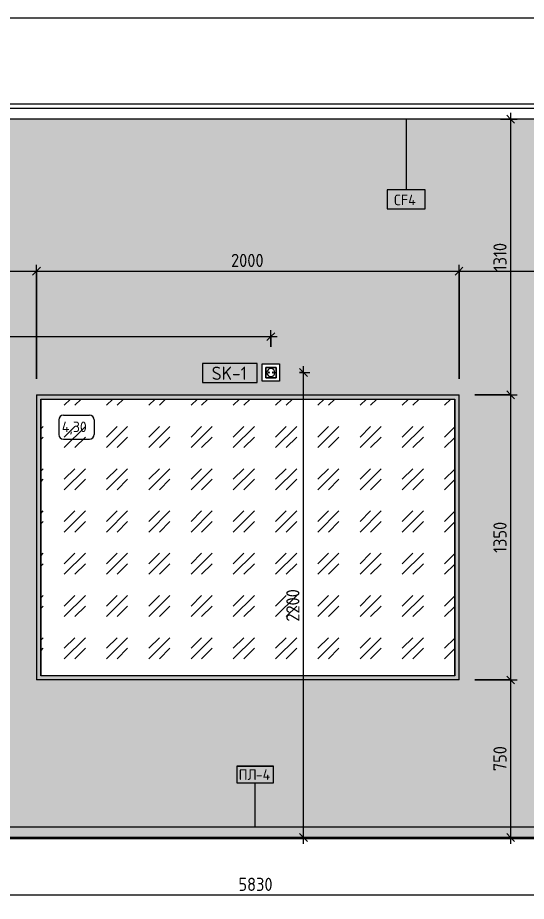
# Model space of a CAD drawing. Header units: millimetres. Extents: x 97900 to 162318, y -1987 to 22028.
# Drawn here: x 156820 to 159227, y 8097 to 12280 of the extents above; entities that cross this region are included whole.
import ezdxf

# ---------------------------------------------------------------- set-up
doc = ezdxf.new("R2010")
doc.units = ezdxf.units.MM
for name, color, linetype, lineweight in [('A-ANNO-DIMS', 7, 'Continuous', 9), ('A-ANNO-DIMS-25', 7, 'Continuous', 9), ('A-CLNG-IDEN', 7, 'Continuous', 9), ('A-DETL', 7, 'Continuous', 9), ('A-FLOR', 7, 'Continuous', 9), ('A-GENM', 7, 'Continuous', 9), ('A-GENM-IDEN', 7, 'Continuous', 9), ('A-WALL-PATT', 7, 'Continuous', 9), ('E-ELEC-EQPM', 7, 'Continuous', 9), ('E-ELEC-FIXT-IDEN', 7, 'Continuous', 9), ('I-FURN', 7, 'Continuous', 9), ('I-FURN-IDEN', 7, 'Continuous', 9), ('I-WALL', 7, 'Continuous', 9), ('Электрические приборы', 7, 'Continuous', 9)]:
    doc.layers.add(name, color=color, linetype=linetype, lineweight=lineweight)
doc.layers.add('I-FURN-13', color=7, linetype='Continuous', lineweight=9, true_color=0x303030, transparency=0.7)
doc.layers.add('I-FURN-5', color=7, linetype='Continuous', lineweight=9, true_color=0xc0c0c0)
doc.layers.add('Розетки', color=7, linetype='Continuous', lineweight=9, true_color=0xff1e23)
doc.styles.add('GOST Common_5', font='GOST_Common.ttf', dxfattribs={"height": 50})
doc.styles.add('GOST Common_7', font='GOST_Common.ttf', dxfattribs={"height": 62.5})
doc.styles.add('ISOCPEUR_2', font='isocpeur.ttf', dxfattribs={"width": 0.9, "height": 62.5})
doc.dimstyles.new('ISO-2_5_0_9К_БОЛЬШОЙ_1', dxfattribs={"dimscale": 304.8, "dimtxt": 62.248823, "dimasz": 0.123031, "dimexe": 0.098425, "dimexo": 0.246063, "dimgap": 0, "dimtad": 1, "dimdec": 0, "dimrnd": 10, "dimzin": 0, "dimdsep": 46, "dimtxsty": 'ISOCPEUR_2', "dimblk1": 'OBLIQUE', "dimblk2": 'OBLIQUE', "dimsah": 1, "dimcen": 0.09, "dimdle": 0.098425, "dimazin": 0, "dimtfac": 1, "dimtdec": 4, "dimtix": 1, "dimtmove": 0, "dimatfit": 3, "dimfxl": 1, "dimtvp": 1, "dimtolj": 1, "dimtzin": 0, "dimarcsym": 2})

# ---------------------------------------------------------------- blocks, each defined once
blk = doc.blocks.new('Зеркало обычное - 4_30-29820947-Развертка 3_35-4')
at = {"layer": 'I-FURN'}
h = blk.add_hatch(dxfattribs=at)
h.set_pattern_fill('FP_23', color=256, style=0, pattern_type=2)
h.set_pattern_definition([(45, (-18559.6, 8445), (-199.9995, 0), [141.421, -141.421]), (45, (-18509.6, 8445), (-199.9995, 0), [70.711, -212.132]), (45, (-18559.6, 8495), (-199.9995, 0), [70.711, -212.132])])
h.paths.add_polyline_path([(-18980, 9165), (-17020, 9165), (-17020, 10475), (-18980, 10475), (-18980, 9366.2)])
at = {"layer": 'I-FURN-13'}
h = blk.add_hatch(color=256, dxfattribs=at)
h.paths.add_polyline_path([(-19000, 9145), (-17000, 9145), (-17000, 10495), (-19000, 10495), (-19000, 9165)])
h.paths.add_polyline_path([(-18790.7, 9165), (-18980, 9165), (-18980, 10475), (-17020, 10475), (-17020, 9165), (-18318.8, 9165)])
at = {"layer": 'I-FURN-5'}
for p, q in [((-19000, 10495), (-17000, 10495)), ((-19000, 10495), (-19000, 9145)), ((-18980, 10475), (-17020, 10475)), ((-18980, 10475), (-18980, 9165)), ((-18980, 10475), (-17020, 10475)), ((-18980, 9165), (-18980, 10475)), ((-17020, 9165), (-17020, 10475)), ((-17020, 10475), (-17020, 9165)), ((-17000, 9145), (-17000, 10495)), ((-17020, 9165), (-18980, 9165)), ((-17020, 9165), (-18980, 9165)), ((-17000, 9145), (-19000, 9145))]:
    blk.add_line(p, q, dxfattribs=at)
blk = doc.blocks.new('Плинтус - Плинтус светлый _сад_-33412405-Развертка 3_35-4')
at = {"layer": 'A-GENM'}
h = blk.add_hatch(color=256, dxfattribs=at)
h.paths.add_polyline_path([(-15050, 8400), (-15035, 8400), (-15035, 8450), (-16134.5, 8450), (-16134.5, 8400), (-15487.4, 8400)])
h.paths.add_polyline_path([(-20678.3, 8400), (-16154.5, 8400), (-16154.5, 8450), (-20864, 8450), (-20864, 8400)])
blk.add_line((-20864, 8450), (-16154.5, 8450), dxfattribs=at)
blk = doc.blocks.new('Роз - p220-V36-Развертка 3_35-4')
at = {"layer": 'Розетки'}
for p, q in [((-17914.9, 10575.5), (-17914.9, 10624.5)), ((-17914.9, 10624.5), (-17865.9, 10624.5)), ((-17865.9, 10624.5), (-17865.9, 10575.5)), ((-17865.9, 10575.5), (-17914.9, 10575.5))]:
    blk.add_line(p, q, dxfattribs=at)
for centre, radius, start, end in [((-17890.4, 10600), 19, 0, 180), ((-17890.4, 10600), 19, 180, 0), ((-17899.9, 10600), 2.5, 0, 180), ((-17899.9, 10600), 2.5, 180, 0), ((-17880.9, 10600), 2.5, 0, 180), ((-17880.9, 10600), 2.5, 180, 0)]:
    blk.add_arc(centre, radius, start, end, dxfattribs=at)
blk = doc.blocks.new('Рамки - Рамка х1-27334609-Развертка 3_35-4')
at = {"layer": 'E-ELEC-EQPM'}
for p, q in [((-17931.4, 10559), (-17931.4, 10641)), ((-17931.4, 10641), (-17849.4, 10641)), ((-17914.9, 10624.5), (-17914.9, 10575.5)), ((-17865.9, 10624.5), (-17914.9, 10624.5)), ((-17865.9, 10575.5), (-17865.9, 10624.5)), ((-17849.4, 10641), (-17849.4, 10559)), ((-17849.4, 10559), (-17931.4, 10559)), ((-17914.9, 10575.5), (-17865.9, 10575.5))]:
    blk.add_line(p, q, dxfattribs=at)
blk = doc.blocks.new('DIMBLOCK68-Развертка 3_35-4')
at = {"layer": 'A-ANNO-DIMS-25'}
for p, q in [((154779.4, 10721.6), (154779.4, 10800.1)), ((158018, 10721.6), (158018, 10800.1)), ((154749.4, 10770.1), (158048, 10770.1)), ((154779.4, 10770.1), (154779.4, 10721.6)), ((158018, 10770.1), (158018, 10721.6))]:
    blk.add_line(p, q, dxfattribs=at)
at = {"layer": 'A-ANNO-DIMS-25', "lineweight": 20}
for p, q in [((154779.4, 10770.1), (154760.7, 10751.3)), ((154779.4, 10770.1), (154798.2, 10788.8)), ((158018, 10770.1), (157999.3, 10751.3)), ((158018, 10770.1), (158036.8, 10788.8))]:
    blk.add_line(p, q, dxfattribs=at)
at = {"layer": 'A-ANNO-DIMS-25', "color": 0, "insert": (156316.7, 10851.7), "char_height": 62.5, "width": 196.802, "attachment_point": 1, "line_spacing_factor": 1.149209, "style": 'ISOCPEUR_2'}
blk.add_mtext('3240', dxfattribs=at)
blk = doc.blocks.new('_Oblique')
at = {"color": 0, "linetype": 'ByBlock', "lineweight": -2}
blk.add_line((-0.5, -0.5), (0.5, 0.5), dxfattribs=at)
blk = doc.blocks.new('DIMBLOCK69-Развертка 3_35-4')
at = {"layer": 'A-ANNO-DIMS-25'}
for p, q in [((158172.2, 8370), (158172.2, 10630)), ((158153, 10600), (158202.2, 10600)), ((158172.2, 10600), (158153, 10600)), ((158220.7, 8400), (158142.2, 8400)), ((158172.2, 8400), (158220.7, 8400))]:
    blk.add_line(p, q, dxfattribs=at)
at = {"layer": 'A-ANNO-DIMS-25', "lineweight": 20}
for p, q in [((158172.2, 10600), (158153.5, 10618.8)), ((158172.2, 10600), (158191, 10581.2)), ((158172.2, 8400), (158153.5, 8418.7)), ((158172.2, 8400), (158191, 8381.2))]:
    blk.add_line(p, q, dxfattribs=at)
at = {"layer": 'A-ANNO-DIMS-25', "color": 0, "insert": (158090.6, 9421), "char_height": 62.5, "width": 189.619, "attachment_point": 1, "rotation": 90, "line_spacing_factor": 1.149209, "style": 'ISOCPEUR_2'}
blk.add_mtext('2200', dxfattribs=at)
blk = doc.blocks.new('DIMBLOCK70-Развертка 3_35-4')
at = {"layer": 'A-ANNO-DIMS-25'}
for p, q in [((154779.4, 11032), (154779.4, 11110.5)), ((156908.4, 10570), (156908.4, 11110.5)), ((154749.4, 11080.5), (156908.4, 11080.5)), ((154779.4, 11080.5), (154779.4, 11032)), ((156908.4, 11080.5), (156908.4, 10570))]:
    blk.add_line(p, q, dxfattribs=at)
at = {"layer": 'A-ANNO-DIMS-25', "lineweight": 20}
for p, q in [((154779.4, 11080.5), (154798.2, 11099.3)), ((156908.4, 11080.5), (156927.2, 11099.3)), ((154779.4, 11080.5), (154760.7, 11061.8)), ((156908.4, 11080.5), (156889.7, 11061.8))]:
    blk.add_line(p, q, dxfattribs=at)
at = {"layer": 'A-ANNO-DIMS-25', "color": 0, "insert": (155770.3, 11162.2), "char_height": 62.5, "width": 176.691, "attachment_point": 1, "line_spacing_factor": 1.149209, "style": 'ISOCPEUR_2'}
blk.add_mtext('2130', dxfattribs=at)
blk = doc.blocks.new('DIMBLOCK71-Развертка 3_35-4')
at = {"layer": 'A-ANNO-DIMS-25'}
for p, q in [((156908.4, 10570), (156908.4, 11110.5)), ((158908.4, 10570), (158908.4, 11110.5)), ((156908.4, 11080.5), (158908.4, 11080.5)), ((156908.4, 11080.5), (156908.4, 10570)), ((158908.4, 11080.5), (158908.4, 10570))]:
    blk.add_line(p, q, dxfattribs=at)
at = {"layer": 'A-ANNO-DIMS-25', "lineweight": 20}
for p, q in [((156908.4, 11080.5), (156927.2, 11099.3)), ((158908.4, 11080.5), (158927.2, 11099.3)), ((156908.4, 11080.5), (156889.7, 11061.8)), ((158908.4, 11080.5), (158889.7, 11061.8))]:
    blk.add_line(p, q, dxfattribs=at)
at = {"layer": 'A-ANNO-DIMS-25', "color": 0, "insert": (157829.4, 11162.2), "char_height": 62.5, "width": 189.619, "attachment_point": 1, "line_spacing_factor": 1.149209, "style": 'ISOCPEUR_2'}
blk.add_mtext('2000', dxfattribs=at)
blk = doc.blocks.new('DIMBLOCK72-Развертка 3_35-4')
at = {"layer": 'A-ANNO-DIMS-25'}
for p, q in [((158908.4, 10570), (158908.4, 11110.5)), ((161757.4, 11032), (161757.4, 11110.5)), ((158908.4, 11080.5), (161787.4, 11080.5)), ((158908.4, 11080.5), (158908.4, 10570)), ((161757.4, 11080.5), (161757.4, 11032))]:
    blk.add_line(p, q, dxfattribs=at)
at = {"layer": 'A-ANNO-DIMS-25', "lineweight": 20}
for p, q in [((158908.4, 11080.5), (158927.2, 11099.3)), ((161757.4, 11080.5), (161776.2, 11099.3)), ((158908.4, 11080.5), (158889.7, 11061.8)), ((161757.4, 11080.5), (161738.7, 11061.8))]:
    blk.add_line(p, q, dxfattribs=at)
at = {"layer": 'A-ANNO-DIMS-25', "color": 0, "insert": (160253.9, 11162.2), "char_height": 62.5, "width": 189.619, "attachment_point": 1, "line_spacing_factor": 1.149209, "style": 'ISOCPEUR_2'}
blk.add_mtext('2850', dxfattribs=at)
blk = doc.blocks.new('DIMBLOCK73-Развертка 3_35-4')
at = {"layer": 'A-ANNO-DIMS-25'}
for p, q in [((159104.4, 11800), (159182.9, 11800)), ((159152.9, 11800), (159104.4, 11800)), ((159152.9, 11830), (159152.9, 10495)), ((158983.4, 10495), (159182.9, 10495)), ((159152.9, 10495), (158983.4, 10495))]:
    blk.add_line(p, q, dxfattribs=at)
at = {"layer": 'A-ANNO-DIMS-25', "lineweight": 20}
for p, q in [((159152.9, 11800), (159134.1, 11818.8)), ((159152.9, 11800), (159171.6, 11781.2)), ((159152.9, 10495), (159134.1, 10513.7)), ((159152.9, 10495), (159171.6, 10476.2))]:
    blk.add_line(p, q, dxfattribs=at)
at = {"layer": 'A-ANNO-DIMS-25', "color": 0, "insert": (159071.2, 11079.3), "char_height": 62.5, "width": 163.762, "attachment_point": 1, "rotation": 90, "line_spacing_factor": 1.149209, "style": 'ISOCPEUR_2'}
blk.add_mtext('1310', dxfattribs=at)
blk = doc.blocks.new('DIMBLOCK74-Развертка 3_35-4')
at = {"layer": 'A-ANNO-DIMS-25', "lineweight": 20}
for p, q in [((159152.9, 10495), (159134.1, 10513.7)), ((159152.9, 10495), (159171.6, 10476.2)), ((159152.9, 9145), (159134.1, 9163.7)), ((159152.9, 9145), (159171.6, 9126.2))]:
    blk.add_line(p, q, dxfattribs=at)
at = {"layer": 'A-ANNO-DIMS-25'}
for p, q in [((158983.4, 10495), (159182.9, 10495)), ((159152.9, 10495), (158983.4, 10495)), ((159152.9, 10495), (159152.9, 9145)), ((158983.4, 9145), (159182.9, 9145)), ((159152.9, 9145), (158983.4, 9145))]:
    blk.add_line(p, q, dxfattribs=at)
at = {"layer": 'A-ANNO-DIMS-25', "color": 0, "insert": (159071.2, 9746.4), "char_height": 62.5, "width": 176.691, "attachment_point": 1, "rotation": 90, "line_spacing_factor": 1.149209, "style": 'ISOCPEUR_2'}
blk.add_mtext('1350', dxfattribs=at)
blk = doc.blocks.new('DIMBLOCK75-Развертка 3_35-4')
at = {"layer": 'A-ANNO-DIMS-25', "lineweight": 20}
for p, q in [((159152.9, 9145), (159134.1, 9163.7)), ((159152.9, 9145), (159171.6, 9126.2)), ((159152.9, 8400), (159134.1, 8418.7)), ((159152.9, 8400), (159171.6, 8381.2))]:
    blk.add_line(p, q, dxfattribs=at)
at = {"layer": 'A-ANNO-DIMS-25'}
for p, q in [((158983.4, 9145), (159182.9, 9145)), ((159152.9, 9145), (158983.4, 9145)), ((159152.9, 9145), (159152.9, 8370)), ((159104.4, 8400), (159182.9, 8400)), ((159152.9, 8400), (159104.4, 8400))]:
    blk.add_line(p, q, dxfattribs=at)
at = {"layer": 'A-ANNO-DIMS-25', "color": 0, "insert": (159071.2, 8713.2), "char_height": 62.5, "width": 142.215, "attachment_point": 1, "rotation": 90, "line_spacing_factor": 1.149209, "style": 'ISOCPEUR_2'}
blk.add_mtext('750', dxfattribs=at)
blk = doc.blocks.new('М_потолков - Марка_ Имя типа-25382930-Развертка 3_35-4')
at = {"layer": 'A-CLNG-IDEN'}
for p, q in [((-17159.4, 11464.4), (-17340.6, 11464.4)), ((-17340.6, 11464.4), (-17340.6, 11375)), ((-17159.4, 11375), (-17159.4, 11464.4)), ((-17340.6, 11375), (-17159.4, 11375))]:
    blk.add_line(p, q, dxfattribs=at)
blk = doc.blocks.new('Mark Reiling - Mark Reiling-26174330-Развертка 3_35-4')
at = {"layer": 'A-GENM-IDEN'}
for p, q in [((-18051.2, 8736.9), (-18051.2, 8658.1)), ((-18051.2, 8736.9), (-17877.8, 8736.9)), ((-17877.8, 8736.9), (-18051.2, 8736.9)), ((-18051.2, 8736.9), (-18051.2, 8658.1)), ((-17877.8, 8658.1), (-17877.8, 8736.9)), ((-17877.8, 8658.1), (-17877.8, 8736.9)), ((-18051.2, 8658.1), (-17877.8, 8658.1)), ((-18051.2, 8658.1), (-17877.8, 8658.1))]:
    blk.add_line(p, q, dxfattribs=at)
blk = doc.blocks.new('М_силовых электроприборов_РАЗВЕРТКИ - Типоразмер_примечание-27444908-Развертка 3_35-4')
at = {"layer": 'E-ELEC-FIXT-IDEN'}
for p, q in [((-20318, 10135.3), (-20576.4, 10135.3)), ((-20576.4, 10135.3), (-20576.4, 10045.2)), ((-20318, 10045.2), (-20318, 10135.3)), ((-20576.4, 10045.2), (-20318, 10045.2))]:
    blk.add_line(p, q, dxfattribs=at)
blk = doc.blocks.new('Марка_Мебель - В прямоуг_Balcon_Марка-25523697-Развертка 3_35-4')
at = {"layer": 'I-FURN-IDEN'}
for p, q in [((-18894.7, 10376), (-18894.7, 10306.9)), ((-18872.2, 10398.5), (-18749.5, 10398.5)), ((-18727, 10376), (-18727, 10307.1)), ((-18872.4, 10284.6), (-18749.5, 10284.6))]:
    blk.add_line(p, q, dxfattribs=at)
for centre, radius, start, end in [((-18872.2, 10376), 22.5, 90, 180), ((-18749.5, 10376), 22.5, 0, 90), ((-18872.4, 10306.9), 22.3, 180, 270), ((-18749.5, 10307.1), 22.5, 270, 0)]:
    blk.add_arc(centre, radius, start, end, dxfattribs=at)
blk = doc.blocks.new('DIMBLOCK82-Развертка 3_35-4')
at = {"layer": 'A-ANNO-DIMS-25'}
for p, q in [((155028.4, 8325), (155028.4, 8097.3)), ((160858.4, 8325), (160858.4, 8097.3)), ((155028.4, 8127.3), (155028.4, 8320)), ((160858.4, 8127.3), (160858.4, 8320)), ((155028.4, 8127.3), (160858.4, 8127.3))]:
    blk.add_line(p, q, dxfattribs=at)
at = {"layer": 'A-ANNO-DIMS-25', "lineweight": 20}
for p, q in [((155028.4, 8127.3), (155009.7, 8108.6)), ((155028.4, 8127.3), (155047.2, 8146.1)), ((160858.4, 8127.3), (160839.7, 8108.6)), ((160858.4, 8127.3), (160877.2, 8146.1))]:
    blk.add_line(p, q, dxfattribs=at)
at = {"layer": 'A-ANNO-DIMS-25', "color": 0, "insert": (157864.4, 8209), "char_height": 62.5, "width": 189.619, "attachment_point": 1, "line_spacing_factor": 1.149209, "style": 'ISOCPEUR_2'}
blk.add_mtext('5830', dxfattribs=at)

msp = doc.modelspace()

# ---------------------------------------------------------------- hatches: boundary and pattern name
at = {"layer": 'A-WALL-PATT'}
h = msp.add_hatch(color=256, dxfattribs=at)
h.paths.add_polyline_path([(156645.8, 8450), (159753.9, 8450), (159753.9, 8860), (160858.4, 8860), (160858.4, 10200), (161757.4, 10200), (161757.4, 10337.6), (161757.4, 11800), (155029.4, 11800), (155029.4, 8450), (156586.8, 8450)])
h.paths.add_polyline_path([(159773.9, 8450), (160858.4, 8450), (160858.4, 8820), (159773.9, 8820)])
h.paths.add_polyline_path([(157589.6, 9145), (156908.4, 9145), (156908.4, 10495), (158908.4, 10495), (158908.4, 9145), (157811.2, 9145)])
h.paths.add_polyline_path([(159656.9, 9495), (159656.9, 10495), (160856.9, 10495), (160856.9, 9495), (159676.9, 9495)])
h.paths.add_polyline_path([(155398, 10159), (155381.5, 10159), (155381.5, 10241), (155534.5, 10241), (155534.5, 10159), (155407.1, 10159)])
h.paths.add_polyline_path([(155413, 10197.5), (155414.3, 10197.8), (155415.2, 10198.7), (155415.5, 10200), (155415.2, 10201.2), (155414.3, 10202.2), (155413, 10202.5), (155411.8, 10202.2), (155410.9, 10201.2), (155410.5, 10200), (155410.9, 10198.7), (155411.8, 10197.8), (155412.4, 10197.6)])
h.paths.add_polyline_path([(155484, 10197.5), (155485.3, 10197.8), (155486.2, 10198.7), (155486.5, 10200), (155486.2, 10201.2), (155485.3, 10202.2), (155484, 10202.5), (155482.8, 10202.2), (155481.9, 10201.2), (155481.5, 10200), (155481.9, 10198.7), (155482.8, 10197.8), (155483.4, 10197.6)])
h.paths.add_polyline_path([(155432, 10197.5), (155433.3, 10197.8), (155434.2, 10198.7), (155434.5, 10200), (155434.2, 10201.2), (155433.3, 10202.2), (155432, 10202.5), (155430.8, 10202.2), (155429.9, 10201.2), (155429.5, 10200), (155429.9, 10198.7), (155430.8, 10197.8), (155431.4, 10197.6)])
h.paths.add_polyline_path([(155503, 10197.5), (155504.3, 10197.8), (155505.2, 10198.7), (155505.5, 10200), (155505.2, 10201.2), (155504.3, 10202.2), (155503, 10202.5), (155501.8, 10202.2), (155500.9, 10201.2), (155500.5, 10200), (155500.9, 10198.7), (155501.8, 10197.8), (155502.4, 10197.6)])
h.paths.add_polyline_path([(157993.5, 10559), (157977, 10559), (157977, 10641), (158059, 10641), (158059, 10559), (158042.5, 10559)])
h.paths.add_polyline_path([(158027.5, 10597.5), (158028.8, 10597.8), (158029.7, 10598.7), (158030, 10600), (158029.7, 10601.2), (158028.8, 10602.2), (158027.5, 10602.5), (158026.3, 10602.2), (158025.4, 10601.2), (158025, 10600), (158025.4, 10598.7), (158026.3, 10597.8), (158026.9, 10597.6)])
h.paths.add_polyline_path([(158008.5, 10597.5), (158009.8, 10597.8), (158010.7, 10598.7), (158011, 10600), (158010.7, 10601.2), (158009.8, 10602.2), (158008.5, 10602.5), (158007.3, 10602.2), (158006.4, 10601.2), (158006, 10600), (158006.4, 10598.7), (158007.3, 10597.8), (158007.9, 10597.6)])

# ---------------------------------------------------------------- linework, layer by layer
at = {"layer": 'A-CLNG-IDEN'}
msp.add_line((158658.4, 11800), (158658.4, 11464.4), dxfattribs=at)
at = {"layer": 'A-DETL'}
msp.add_line((162288.4, 11850), (155029.4, 11850), dxfattribs=at)
at = {"layer": 'A-FLOR'}
for p, q in [((154758.3, 12280), (162308.6, 12280)), ((161758.4, 11870), (155028.4, 11870)), ((154778.4, 8395), (161369.7, 8395)), ((161351, 8400), (154779.4, 8400))]:
    msp.add_line(p, q, dxfattribs=at)
at = {"layer": 'A-GENM-IDEN'}
msp.add_line((157943.9, 8450), (157943.9, 8657.1), dxfattribs=at)
at = {"layer": 'I-WALL'}
msp.add_line((162287.4, 11800), (155029.4, 11800), dxfattribs=at)

# ---------------------------------------------------------------- block references
at = {"layer": 'A-CLNG-IDEN'}
msp.add_blockref('М_потолков - Марка_ Имя типа-25382930-Развертка 3_35-4', (175908.4, 0), dxfattribs=at)
at = {"layer": 'A-GENM'}
msp.add_blockref('Плинтус - Плинтус светлый _сад_-33412405-Развертка 3_35-4', (175908.4, 0), dxfattribs=at)
at = {"layer": 'A-GENM-IDEN'}
msp.add_blockref('Mark Reiling - Mark Reiling-26174330-Развертка 3_35-4', (175908.4, 0), dxfattribs=at)
at = {"layer": 'E-ELEC-EQPM'}
msp.add_blockref('Рамки - Рамка х1-27334609-Развертка 3_35-4', (175908.4, 0), dxfattribs=at)
at = {"layer": 'E-ELEC-FIXT-IDEN'}
msp.add_blockref('М_силовых электроприборов_РАЗВЕРТКИ - Типоразмер_примечание-27444908-Развертка 3_35-4', (178270.7, 507.4), dxfattribs=at)
at = {"layer": 'I-FURN-5'}
msp.add_blockref('Зеркало обычное - 4_30-29820947-Развертка 3_35-4', (175908.4, 0), dxfattribs=at)
at = {"layer": 'I-FURN-IDEN'}
msp.add_blockref('Марка_Мебель - В прямоуг_Balcon_Марка-25523697-Развертка 3_35-4', (175908.4, 0), dxfattribs=at)
at = {"layer": 'Электрические приборы'}
msp.add_blockref('Роз - p220-V36-Развертка 3_35-4', (175908.4, 0), dxfattribs=at)

# ---------------------------------------------------------------- texts
at = {"layer": 'A-CLNG-IDEN', "insert": (158599.5, 11442.3), "char_height": 50, "width": 138.291, "attachment_point": 1, "style": 'GOST Common_5'}
msp.add_mtext('CF4', dxfattribs=at)
at = {"layer": 'A-GENM-IDEN', "char_height": 50, "attachment_point": 1, "style": 'GOST Common_5'}
for s, insert, width in [('ПЛ', (157865.4, 8722), 98.207), ('-4', (157946.4, 8722), 94.198)]:
    msp.add_mtext(s, dxfattribs=dict(at, insert=insert, width=width))
at = {"layer": 'E-ELEC-FIXT-IDEN', "insert": (157737.7, 10628.1), "char_height": 62.5, "width": 212.447, "attachment_point": 1, "style": 'GOST Common_7'}
msp.add_mtext('SK-1', dxfattribs=at)
at = {"layer": 'I-FURN-IDEN', "insert": (157028.4, 10368.3), "char_height": 50, "width": 158.333, "attachment_point": 1, "style": 'GOST Common_5'}
msp.add_mtext('4,30', dxfattribs=at)

# ---------------------------------------------------------------- dimensions: what is measured, and where the dimension line sits
at = {"layer": 'A-ANNO-DIMS'}
for base, p1, p2, override, picture, middle in [((159152.9, 10495), (159179.4, 11800), (158908.4, 10495), {"dimpost": '<>', "dimfxl": 1332.831703}, 'DIMBLOCK73-Развертка 3_35-4', (159121.6, 11147.5)), ((158172.2, 10600), (158145.7, 8400), (158078, 10600), {"dimpost": '<>', "dimfxl": 2201.040385}, 'DIMBLOCK69-Развертка 3_35-4', (158141, 9500)), ((159152.9, 9145), (158908.4, 10495), (158908.4, 9145), {"dimpost": '<>', "dimfxl": 1350}, 'DIMBLOCK74-Развертка 3_35-4', (159121.6, 9820)), ((159152.9, 8400), (158908.4, 9145), (159179.4, 8400), {"dimpost": '<>', "dimfxl": 792.742297}, 'DIMBLOCK75-Развертка 3_35-4', (159121.6, 8772.5))]:
    dim = msp.add_linear_dim(base=base, p1=p1, p2=p2, angle=90, dimstyle='ISO-2_5_0_9К_БОЛЬШОЙ_1', override=override, dxfattribs=at)
    dim.commit()
    dim.dimension.update_dxf_attribs({"geometry": picture, "text_midpoint": middle})
for base, p1, p2, override, picture, middle in [((156908.4, 11080.5), (154779.4, 11107), (156908.4, 10495), {"dimpost": '<>', "dimfxl": 2215.229917}, 'DIMBLOCK70-Развертка 3_35-4', (155843.9, 11111.8)), ((158908.4, 11080.5), (156908.4, 10495), (158908.4, 10495), {"dimpost": '<>', "dimfxl": 2000}, 'DIMBLOCK71-Развертка 3_35-4', (157908.4, 11111.8)), ((161757.4, 11080.5), (158908.4, 10495), (161757.4, 11107), {"dimpost": '<>', "dimfxl": 2914.001412}, 'DIMBLOCK72-Развертка 3_35-4', (160332.9, 11111.8)), ((158018, 10770.1), (154779.4, 10796.6), (158018, 10796.6), {"dimpost": '<>', "dimfxl": 3238.597281}, 'DIMBLOCK68-Развертка 3_35-4', (156398.7, 10801.3)), ((160858.4, 8127.3), (155028.4, 8400), (160858.4, 8400), {"dimpost": '<>', "dimfxl": 5830}, 'DIMBLOCK82-Развертка 3_35-4', (157943.4, 8158.6))]:
    dim = msp.add_linear_dim(base=base, p1=p1, p2=p2, dimstyle='ISO-2_5_0_9К_БОЛЬШОЙ_1', override=override, dxfattribs=at)
    dim.commit()
    dim.dimension.update_dxf_attribs({"geometry": picture, "text_midpoint": middle})

doc.saveas('drawing.dxf')
